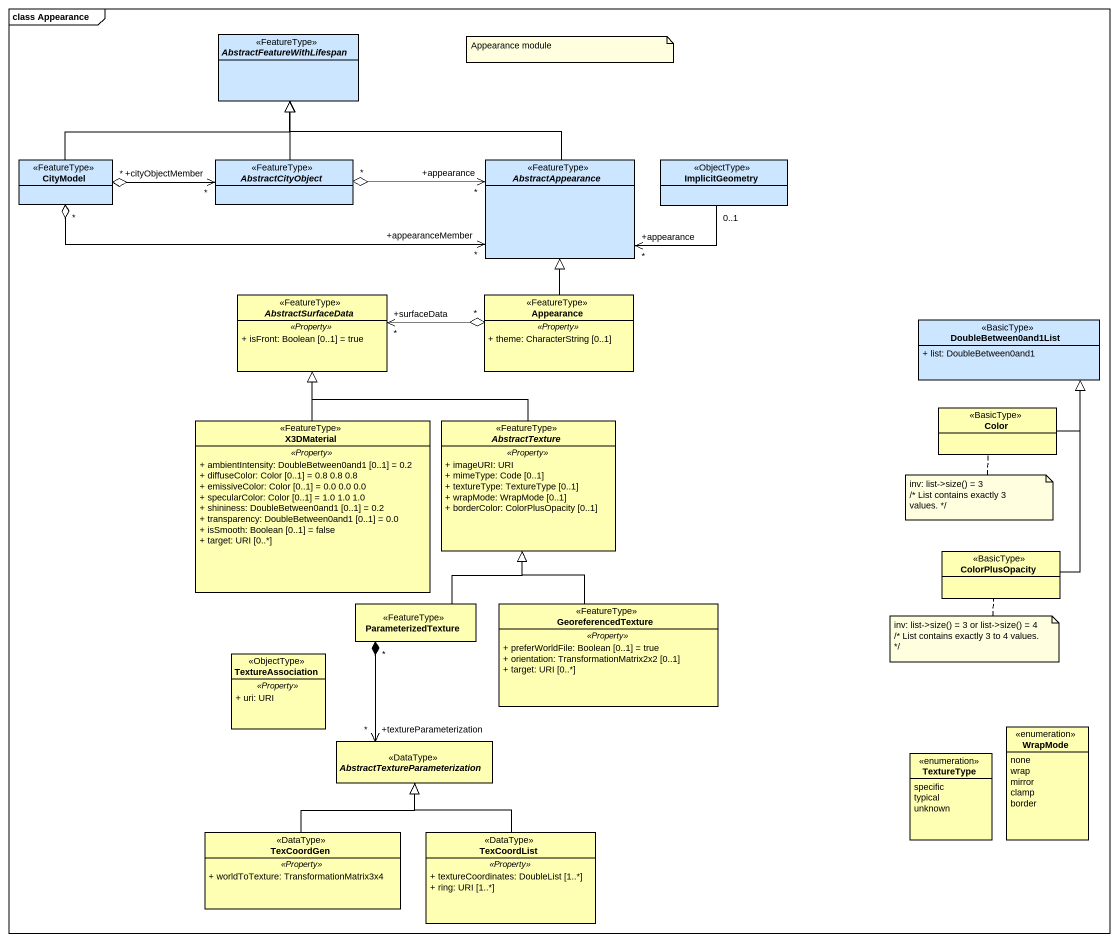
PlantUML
@startuml
mainframe class Appearance
hide circle
hide empty members
skinparam classAttributeIconSize 0
abstract class AbstractFeatureWithLifespan <<FeatureType>> #CCE6FF
class CityModel <<FeatureType>> #CCE6FF
abstract class AbstractCityObject <<FeatureType>> #CCE6FF
abstract class AbstractAppearance <<FeatureType>> #CCE6FF
class ImplicitGeometry <<ObjectType>> #CCE6FF
abstract class AbstractSurfaceData <<FeatureType>> #FFFFB3 {
  .. <<Property>> ..
  + isFront: Boolean [0..1] = true
}
class Appearance <<FeatureType>> #FFFFB3 {
  .. <<Property>> ..
  + theme: CharacterString [0..1]
}
class DoubleBetween0and1List <<BasicType>> #CCE6FF {
  + list: DoubleBetween0and1
}
class X3DMaterial <<FeatureType>> #FFFFB3 {
  .. <<Property>> ..
  + ambientIntensity: DoubleBetween0and1 [0..1] = 0.2
  + diffuseColor: Color [0..1] = 0.8 0.8 0.8
  + emissiveColor: Color [0..1] = 0.0 0.0 0.0
  + specularColor: Color [0..1] = 1.0 1.0 1.0
  + shininess: DoubleBetween0and1 [0..1] = 0.2
  + transparency: DoubleBetween0and1 [0..1] = 0.0
  + isSmooth: Boolean [0..1] = false
  + target: URI [0..*]
}
abstract class AbstractTexture <<FeatureType>> #FFFFB3 {
  .. <<Property>> ..
  + imageURI: URI
  + mimeType: Code [0..1]
  + textureType: TextureType [0..1]
  + wrapMode: WrapMode [0..1]
  + borderColor: ColorPlusOpacity [0..1]
}
class Color <<BasicType>> #FFFFB3
class ColorPlusOpacity <<BasicType>> #FFFFB3
class ParameterizedTexture <<FeatureType>> #FFFFB3
class GeoreferencedTexture <<FeatureType>> #FFFFB3 {
  .. <<Property>> ..
  + preferWorldFile: Boolean [0..1] = true
  + orientation: TransformationMatrix2x2 [0..1]
  + target: URI [0..*]
}
class TextureAssociation <<ObjectType>> #FFFFB3 {
  .. <<Property>> ..
  + uri: URI
}
enum WrapMode #FFFFB3 {
  none
  wrap
  mirror
  clamp
  border
}
abstract class "AbstractTextureParameterization" as AbstractTextureParameterizat <<DataType>> #FFFFB3
enum TextureType #FFFFB3 {
  specific
  typical
  unknown
}
class TexCoordGen <<DataType>> #FFFFB3 {
  .. <<Property>> ..
  + worldToTexture: TransformationMatrix3x4
}
class TexCoordList <<DataType>> #FFFFB3 {
  .. <<Property>> ..
  + textureCoordinates: DoubleList [1..*]
  + ring: URI [1..*]
}
CityModel -right-|> AbstractFeatureWithLifespan
CityModel "*" o-right-> "+cityObjectMember\n*" AbstractCityObject
CityModel "*" o-right-> "+appearanceMember\n*" AbstractAppearance
AbstractCityObject -up-|> AbstractFeatureWithLifespan
AbstractCityObject "*" o-right-> "+appearance\n*" AbstractAppearance
AbstractAppearance -left-|> AbstractFeatureWithLifespan
ImplicitGeometry "0..1" -left-> "+appearance\n*" AbstractAppearance
Appearance -up-|> AbstractAppearance
Appearance "*" o-left-> "+surfaceData\n*" AbstractSurfaceData
X3DMaterial -up-|> AbstractSurfaceData
AbstractTexture -up-|> AbstractSurfaceData
Color -up-|> DoubleBetween0and1List
ColorPlusOpacity -up-|> DoubleBetween0and1List
ParameterizedTexture -up-|> AbstractTexture
ParameterizedTexture "*" *--> "+textureParameterization\n*" AbstractTextureParameterizat
GeoreferencedTexture -up-|> AbstractTexture
TexCoordGen -up-|> AbstractTextureParameterizat
TexCoordList -up-|> AbstractTextureParameterizat
note as N1
  Appearance module
end note
note bottom of Color
  inv: list->size() = 3
  /* List contains exactly 3 values. */
end note
note bottom of ColorPlusOpacity
  inv: list->size() = 3 or list->size() = 4
  /* List contains exactly 3 to 4 values. */
end note
@enduml
